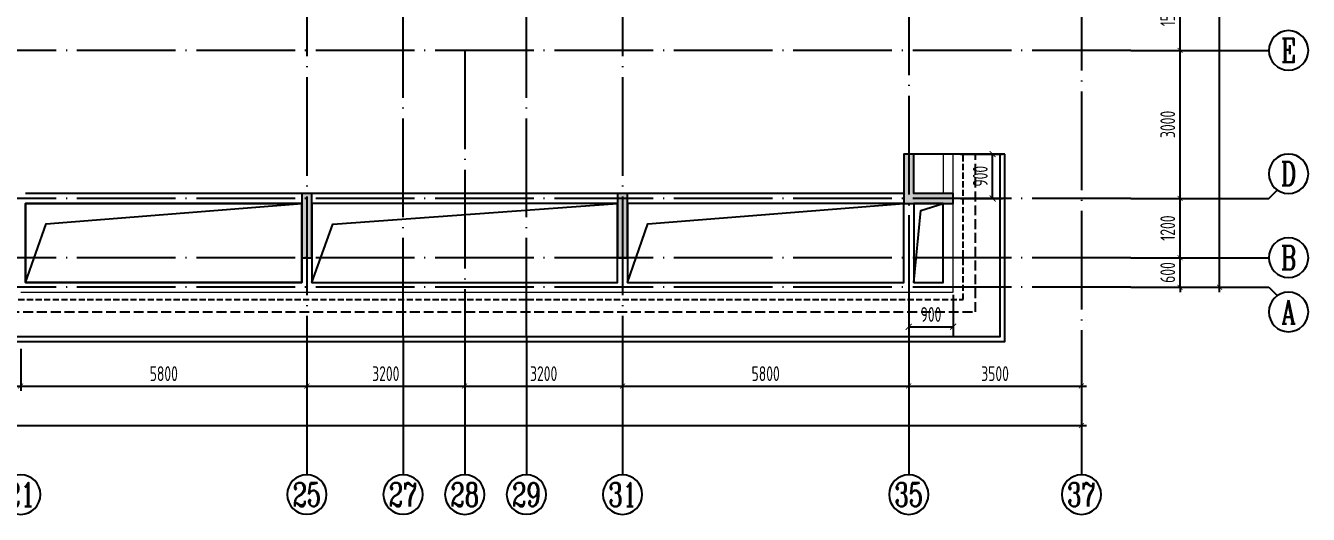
# Model space of a CAD drawing. Extents: x -668857 to 143095, y -247466 to 228182.
# Drawn here: x -184922 to -158922, y -218657 to -208756 of the extents above; entities that cross this region are included whole.
import ezdxf
from ezdxf.enums import TextEntityAlignment as Align

# ---------------------------------------------------------------- set-up
doc = ezdxf.new("R2010")
doc.units = 0
doc.header["$LTSCALE"] = 1000
for name, pattern in [('#P_--_20B1_001_t3$0$DASH', [0.35, 0.25, -0.1]), ('__DASH', [0.35, 0.25, -0.1]), ('DASH', [0.35, 0.25, -0.1]), ('DOTE', [2.42, 2, -0.2, 0.02, -0.2])]:
    doc.linetypes.add(name, pattern=pattern)
doc.layers.get('0').update_dxf_attribs({"linetype": 'CONTINUOUS'})
doc.layers.get('DEFPOINTS').update_dxf_attribs({"linetype": 'CONTINUOUS'})
for name, color, linetype in [('A-AXIS', 1, 'CONTINUOUS'), ('A-DOTE', 10, 'DOTE'), ('AXIS_NUM', 7, 'CONTINUOUS'), ('ROOF', 183, 'CONTINUOUS'), ('S-D洞口', 4, 'CONTINUOUS'), ('S-L主梁线', 4, 'DASH'), ('S-Q墙填充', 252, 'CONTINUOUS'), ('S-Q墙实线', 6, 'CONTINUOUS'), ('S-Q墙标注', 3, 'CONTINUOUS'), ('S-Y一般标注', 3, 'CONTINUOUS'), ('看线', 251, 'CONTINUOUS')]:
    doc.layers.add(name, color=color, linetype=linetype)
doc.styles.add('TSSD_Axis', font='complex.shx', dxfattribs={"width": 0.7, "bigfont": 'hztxt.shx'})
doc.styles.add('TSSD_DIMENSION', font='Tssdeng.shx', dxfattribs={"width": 0.7, "bigfont": 'tssdchn.shx'})
doc.styles.add('TSSD_REIN', font='tssdeng.shx', dxfattribs={"width": 0.7, "height": 300, "bigfont": 'tssdchn.shx'})
doc.styles.add('结构文字', font='zstxt.shx', dxfattribs={"width": 0.7, "bigfont": 'zshz.shx'})
doc.dimstyles.new('STRUCK', dxfattribs={"dimtxt": 400, "dimasz": 121, "dimexe": 200, "dimexo": 150, "dimgap": 115, "dimtad": 1, "dimdec": 0, "dimdsep": 46, "dimtxsty": '结构文字', "dimblk": 'ARCHTICK', "dimcen": 400, "dimclrd": 3, "dimclre": 3, "dimclrt": 7, "dimadec": 0, "dimazin": 0, "dimtfac": 1, "dimtdec": 0, "dimtix": 1, "dimtmove": 2, "dimatfit": 3, "dimldrblk": '_DIMX', "dimfxl": 0, "dimtolj": 1, "dimtzin": 0, "dimarcsym": 0})
doc.dimstyles.new('TSSD_100_100', dxfattribs={"dimtxt": 300, "dimasz": 100, "dimexe": 100, "dimexo": 250, "dimgap": 100, "dimtad": 1, "dimdec": 0, "dimzin": 0, "dimdsep": 46, "dimtxsty": 'TSSD_DIMENSION', "dimblk": 'ARCHTICK', "dimcen": 0, "dimdle": 100, "dimclrt": 7, "dimadec": 0, "dimazin": 0, "dimtfac": 1, "dimtdec": 0, "dimtix": 1, "dimtmove": 2, "dimatfit": 3, "dimldrblk": 'ARCHTICK', "dimfxl": 0, "dimtolj": 1, "dimtzin": 0, "dimarcsym": 0})

# ---------------------------------------------------------------- blocks, each defined once
blk = doc.blocks.new('ts_axno')
at = {"color": 0, "linetype": 'ByBlock', "lineweight": -2}
blk.add_circle((0, 0), 0.5, dxfattribs=at)
at = {"color": 0, "linetype": 'ByBlock', "lineweight": -2, "style": 'TSSD_Axis', "width": 0.7}
blk.add_attdef('A', text='', height=0.6, dxfattribs=at).set_placement((0, 0), align=Align.MIDDLE_CENTER)
blk = doc.blocks.new('_ArchTick')
at = {"color": 0, "linetype": 'ByBlock', "const_width": 0.15}
blk.add_lwpolyline([(-0.5, -0.5), (0.5, 0.5)], dxfattribs=at)
blk = doc.blocks.new('*D138')
at = {"layer": 'DEFPOINTS', "color": 0}
for p in [(33100, 3600), (38900, 3600), (38900, 2600)]:
    blk.add_point(p, dxfattribs=at)
at = {"layer": 'S-Y一般标注', "color": 0, "lineweight": -2}
for p, q in [((33100, 3350), (33100, 2500)), ((38900, 3350), (38900, 2500)), ((33000, 2600), (39000, 2600))]:
    blk.add_line(p, q, dxfattribs=at)
at = {"layer": 'S-Y一般标注', "color": 0, "lineweight": -2, "xscale": 100, "yscale": 100, "zscale": 100, "rotation": 180}
blk.add_blockref('_ArchTick', (33100, 2600), dxfattribs=at)
at = {"layer": 'S-Y一般标注', "color": 0, "lineweight": -2, "xscale": 100, "yscale": 100, "zscale": 100}
blk.add_blockref('_ArchTick', (38900, 2600), dxfattribs=at)
at = {"layer": 'S-Y一般标注', "color": 7, "insert": (36000, 2850), "char_height": 300, "attachment_point": 5, "style": 'TSSD_DIMENSION'}
blk.add_mtext('\\A1;5800', dxfattribs=at)
blk = doc.blocks.new('*D139')
at = {"layer": 'DEFPOINTS', "color": 0}
for p in [(42100, 3600), (45300, 3600), (45300, 2600)]:
    blk.add_point(p, dxfattribs=at)
at = {"layer": 'S-Y一般标注', "color": 0, "lineweight": -2}
for p, q in [((42100, 3350), (42100, 2500)), ((45300, 3350), (45300, 2500)), ((42000, 2600), (45400, 2600))]:
    blk.add_line(p, q, dxfattribs=at)
at = {"layer": 'S-Y一般标注', "color": 0, "lineweight": -2, "xscale": 100, "yscale": 100, "zscale": 100, "rotation": 180}
blk.add_blockref('_ArchTick', (42100, 2600), dxfattribs=at)
at = {"layer": 'S-Y一般标注', "color": 0, "lineweight": -2, "xscale": 100, "yscale": 100, "zscale": 100}
blk.add_blockref('_ArchTick', (45300, 2600), dxfattribs=at)
at = {"layer": 'S-Y一般标注', "color": 7, "insert": (43700, 2850), "char_height": 300, "attachment_point": 5, "style": 'TSSD_DIMENSION'}
blk.add_mtext('\\A1;3200', dxfattribs=at)
blk = doc.blocks.new('*D140')
at = {"layer": 'DEFPOINTS', "color": 0}
for p in [(45300, 3600), (51100, 3600), (51100, 2600)]:
    blk.add_point(p, dxfattribs=at)
at = {"layer": 'S-Y一般标注', "color": 0, "lineweight": -2}
for p, q in [((45300, 3350), (45300, 2500)), ((51100, 3350), (51100, 2500)), ((45200, 2600), (51200, 2600))]:
    blk.add_line(p, q, dxfattribs=at)
at = {"layer": 'S-Y一般标注', "color": 0, "lineweight": -2, "xscale": 100, "yscale": 100, "zscale": 100, "rotation": 180}
blk.add_blockref('_ArchTick', (45300, 2600), dxfattribs=at)
at = {"layer": 'S-Y一般标注', "color": 0, "lineweight": -2, "xscale": 100, "yscale": 100, "zscale": 100}
blk.add_blockref('_ArchTick', (51100, 2600), dxfattribs=at)
at = {"layer": 'S-Y一般标注', "color": 7, "insert": (48200, 2850), "char_height": 300, "attachment_point": 5, "style": 'TSSD_DIMENSION'}
blk.add_mtext('\\A1;5800', dxfattribs=at)
blk = doc.blocks.new('*D141')
at = {"layer": 'DEFPOINTS', "color": 0}
for p in [(51100, 3600), (54600, 3600), (54600, 2600)]:
    blk.add_point(p, dxfattribs=at)
at = {"layer": 'S-Y一般标注', "color": 0, "lineweight": -2}
for p, q in [((51100, 3350), (51100, 2500)), ((54600, 3350), (54600, 2500)), ((51000, 2600), (54700, 2600))]:
    blk.add_line(p, q, dxfattribs=at)
at = {"layer": 'S-Y一般标注', "color": 0, "lineweight": -2, "xscale": 100, "yscale": 100, "zscale": 100, "rotation": 180}
blk.add_blockref('_ArchTick', (51100, 2600), dxfattribs=at)
at = {"layer": 'S-Y一般标注', "color": 0, "lineweight": -2, "xscale": 100, "yscale": 100, "zscale": 100}
blk.add_blockref('_ArchTick', (54600, 2600), dxfattribs=at)
at = {"layer": 'S-Y一般标注', "color": 7, "insert": (52850, 2850), "char_height": 300, "attachment_point": 5, "style": 'TSSD_DIMENSION'}
blk.add_mtext('\\A1;3500', dxfattribs=at)
blk = doc.blocks.new('*D142')
at = {"layer": 'DEFPOINTS', "color": 0}
for p in [(4600, 3600), (54600, 3600), (54600, 1800)]:
    blk.add_point(p, dxfattribs=at)
at = {"layer": 'S-Y一般标注', "color": 0, "lineweight": -2}
for p, q in [((4600, 3350), (4600, 1700)), ((54600, 3350), (54600, 1700)), ((4500, 1800), (54700, 1800))]:
    blk.add_line(p, q, dxfattribs=at)
at = {"layer": 'S-Y一般标注', "color": 0, "lineweight": -2, "xscale": 100, "yscale": 100, "zscale": 100, "rotation": 180}
blk.add_blockref('_ArchTick', (4600, 1800), dxfattribs=at)
at = {"layer": 'S-Y一般标注', "color": 0, "lineweight": -2, "xscale": 100, "yscale": 100, "zscale": 100}
blk.add_blockref('_ArchTick', (54600, 1800), dxfattribs=at)
at = {"layer": 'S-Y一般标注', "color": 7, "insert": (29600, 2050), "char_height": 300, "attachment_point": 5, "style": 'TSSD_DIMENSION'}
blk.add_mtext('\\A1;50000', dxfattribs=at)
blk = doc.blocks.new('*D146')
at = {"layer": 'DEFPOINTS', "color": 0}
for p in [(38900, 3600), (42100, 3600), (42100, 2600)]:
    blk.add_point(p, dxfattribs=at)
at = {"layer": 'S-Y一般标注', "color": 0, "lineweight": -2}
for p, q in [((38900, 3350), (38900, 2500)), ((42100, 3350), (42100, 2500)), ((38800, 2600), (42200, 2600))]:
    blk.add_line(p, q, dxfattribs=at)
at = {"layer": 'S-Y一般标注', "color": 0, "lineweight": -2, "xscale": 100, "yscale": 100, "zscale": 100, "rotation": 180}
blk.add_blockref('_ArchTick', (38900, 2600), dxfattribs=at)
at = {"layer": 'S-Y一般标注', "color": 0, "lineweight": -2, "xscale": 100, "yscale": 100, "zscale": 100}
blk.add_blockref('_ArchTick', (42100, 2600), dxfattribs=at)
at = {"layer": 'S-Y一般标注', "color": 7, "insert": (40500, 2850), "char_height": 300, "attachment_point": 5, "style": 'TSSD_DIMENSION'}
blk.add_mtext('\\A1;3200', dxfattribs=at)
blk = doc.blocks.new('*D147')
at = {"layer": 'DEFPOINTS', "color": 0}
for p in [(55600, 5200), (56600, 5200), (55600, 4600)]:
    blk.add_point(p, dxfattribs=at)
at = {"layer": 'S-Y一般标注', "color": 0, "lineweight": -2}
for p, q in [((55850, 5200), (56700, 5200)), ((56600, 5200), (56600, 5300)), ((56600, 4600), (56600, 5200)), ((55850, 4600), (56700, 4600)), ((56600, 4600), (56600, 4500))]:
    blk.add_line(p, q, dxfattribs=at)
at = {"layer": 'S-Y一般标注', "color": 0, "lineweight": -2, "xscale": 100, "yscale": 100, "zscale": 100}
for p, rotation in [((56600, 5200), 270), ((56600, 4600), 90)]:
    blk.add_blockref('_ArchTick', p, dxfattribs=dict(at, rotation=rotation))
at = {"layer": 'S-Y一般标注', "color": 7, "insert": (56350, 4900), "char_height": 300, "attachment_point": 5, "rotation": 90, "style": 'TSSD_DIMENSION'}
blk.add_mtext('\\A1;600', dxfattribs=at)
blk = doc.blocks.new('*D148')
at = {"layer": 'DEFPOINTS', "color": 0}
for p in [(55600, 10900), (56600, 10900), (55600, 9400)]:
    blk.add_point(p, dxfattribs=at)
at = {"layer": 'S-Y一般标注', "color": 0, "lineweight": -2}
for p, q in [((56600, 9300), (56600, 11000)), ((55850, 10900), (56700, 10900)), ((55850, 9400), (56700, 9400))]:
    blk.add_line(p, q, dxfattribs=at)
at = {"layer": 'S-Y一般标注', "color": 0, "lineweight": -2, "xscale": 100, "yscale": 100, "zscale": 100}
for p, rotation in [((56600, 10900), 90), ((56600, 9400), 270)]:
    blk.add_blockref('_ArchTick', p, dxfattribs=dict(at, rotation=rotation))
at = {"layer": 'S-Y一般标注', "color": 7, "insert": (56350, 10150), "char_height": 300, "attachment_point": 5, "rotation": 90, "style": 'TSSD_DIMENSION'}
blk.add_mtext('\\A1;1500', dxfattribs=at)
blk = doc.blocks.new('*D153')
at = {"layer": 'DEFPOINTS', "color": 0}
for p in [(55600, 17150), (57400, 17150), (55600, 4600)]:
    blk.add_point(p, dxfattribs=at)
at = {"layer": 'S-Y一般标注', "color": 0, "lineweight": -2}
for p, q in [((57400, 4500), (57400, 17250)), ((55850, 17150), (57500, 17150)), ((55850, 4600), (57500, 4600))]:
    blk.add_line(p, q, dxfattribs=at)
at = {"layer": 'S-Y一般标注', "color": 0, "lineweight": -2, "xscale": 100, "yscale": 100, "zscale": 100}
for p, rotation in [((57400, 17150), 90), ((57400, 4600), 270)]:
    blk.add_blockref('_ArchTick', p, dxfattribs=dict(at, rotation=rotation))
at = {"layer": 'S-Y一般标注', "color": 7, "insert": (57150, 10875), "char_height": 300, "attachment_point": 5, "rotation": 90, "style": 'TSSD_DIMENSION'}
blk.add_mtext('\\A1;12550', dxfattribs=at)
blk = doc.blocks.new('*D155')
at = {"layer": 'DEFPOINTS', "color": 0}
for p in [(55600, 6400), (56600, 6400), (55600, 5200)]:
    blk.add_point(p, dxfattribs=at)
at = {"layer": 'S-Y一般标注', "color": 0, "lineweight": -2}
for p, q in [((56600, 5100), (56600, 6500)), ((55850, 6400), (56700, 6400)), ((55850, 5200), (56700, 5200))]:
    blk.add_line(p, q, dxfattribs=at)
at = {"layer": 'S-Y一般标注', "color": 0, "lineweight": -2, "xscale": 100, "yscale": 100, "zscale": 100}
for p, rotation in [((56600, 6400), 90), ((56600, 5200), 270)]:
    blk.add_blockref('_ArchTick', p, dxfattribs=dict(at, rotation=rotation))
at = {"layer": 'S-Y一般标注', "color": 7, "insert": (56350, 5800), "char_height": 300, "attachment_point": 5, "rotation": 90, "style": 'TSSD_DIMENSION'}
blk.add_mtext('\\A1;1200', dxfattribs=at)
blk = doc.blocks.new('*D156')
at = {"layer": 'DEFPOINTS', "color": 0}
for p in [(55600, 9400), (56600, 9400), (55600, 6400)]:
    blk.add_point(p, dxfattribs=at)
at = {"layer": 'S-Y一般标注', "color": 0, "lineweight": -2}
for p, q in [((55850, 9400), (56700, 9400)), ((56600, 6300), (56600, 9500)), ((55850, 6400), (56700, 6400))]:
    blk.add_line(p, q, dxfattribs=at)
at = {"layer": 'S-Y一般标注', "color": 0, "lineweight": -2, "xscale": 100, "yscale": 100, "zscale": 100}
for p, rotation in [((56600, 9400), 90), ((56600, 6400), 270)]:
    blk.add_blockref('_ArchTick', p, dxfattribs=dict(at, rotation=rotation))
at = {"layer": 'S-Y一般标注', "color": 7, "insert": (56350, 7900), "char_height": 300, "attachment_point": 5, "rotation": 90, "style": 'TSSD_DIMENSION'}
blk.add_mtext('\\A1;3000', dxfattribs=at)
blk = doc.blocks.new('20210729.19002051')
at = {"layer": 'ROOF', "ltscale": 0.8}
for points in [[(0, 3800), (0, 0), (21900, 0), (21900, 1200), (25000, 1200), (25000, 0), (46900, 0), (46900, 3800)], [(100, 3800), (100, 100), (21800, 100), (21800, 1300), (25100, 1300), (25100, 100), (46800, 100), (46800, 3800)], [(46900, 3800), (44850, 3800), (44850, 3000), (27050, 3000)]]:
    blk.add_lwpolyline(points, dxfattribs=at)
at = {"layer": 'ROOF', "linetype": '__DASH', "ltscale": 0.8}
blk.add_lwpolyline([(600, 3800), (600, 600), (21300, 600), (21300, 1800), (25600, 1800), (25600, 600), (46300, 600), (46300, 3800)], dxfattribs=at)
at = {"layer": 'ROOF', "ltscale": 0.8}
for points in [[(27050, 2800), (32650, 2800), (32650, 1200), (27050, 1200)], [(39050, 2800), (32850, 2800), (32850, 1200), (39050, 1200)], [(44850, 2800), (39250, 2800), (39250, 1200), (44850, 1200)]]:
    blk.add_lwpolyline(points, close=True, dxfattribs=at)
at = {"layer": '看线', "color": 202, "linetype": '#P_--_20B1_001_t3$0$DASH', "ltscale": 0.5}
blk.add_lwpolyline([(850, 3800), (850, 850), (21050, 850), (21050, 2050), (25850, 2050), (25850, 850), (46050, 850), (46050, 3800)], dxfattribs=at)
blk = doc.blocks.new('20210729.19003983')
at = {"layer": 'ROOF'}
blk.add_blockref('20210729.19002051', (2250, 0), dxfattribs=at)
blk = doc.blocks.new('*D909')
at = {"layer": 'DEFPOINTS', "color": 0}
for p in [(-167022, -214057), (-166122, -214057), (-166122, -214857)]:
    blk.add_point(p, dxfattribs=at)
at = {"layer": 'S-Q墙标注', "color": 3, "lineweight": -2}
for p, q in [((-167022, -214207), (-167022, -215057)), ((-166122, -214207), (-166122, -215057)), ((-167022, -214857), (-166122, -214857))]:
    blk.add_line(p, q, dxfattribs=at)
at = {"layer": 'S-Q墙标注', "color": 3, "lineweight": -2, "xscale": 121, "yscale": 121, "zscale": 121, "rotation": 180}
blk.add_blockref('_ArchTick', (-167022, -214857), dxfattribs=at)
at = {"layer": 'S-Q墙标注', "color": 3, "lineweight": -2, "xscale": 121, "yscale": 121, "zscale": 121}
blk.add_blockref('_ArchTick', (-166122, -214857), dxfattribs=at)
at = {"layer": 'S-Q墙标注', "color": 7, "insert": (-166572, -214607), "char_height": 300, "attachment_point": 5, "style": 'TSSD_REIN'}
blk.add_mtext('\\A1;900', dxfattribs=at)
blk = doc.blocks.new('_DIMX')
blk.add_line((-150, 0), (150, 0))
at = {"const_width": 50}
blk.add_lwpolyline([(-70, -70), (70, 70)], dxfattribs=at)
blk = doc.blocks.new('*D910')
at = {"layer": 'DEFPOINTS', "color": 0}
for p in [(-166122, -211357), (-165322, -211357), (-166122, -212257)]:
    blk.add_point(p, dxfattribs=at)
at = {"layer": 'S-Q墙标注', "color": 3, "lineweight": -2}
for p, q in [((-165972, -211357), (-165122, -211357)), ((-165322, -212257), (-165322, -211357)), ((-165972, -212257), (-165122, -212257))]:
    blk.add_line(p, q, dxfattribs=at)
at = {"layer": 'S-Q墙标注', "color": 3, "lineweight": -2, "xscale": 121, "yscale": 121, "zscale": 121}
for p, rotation in [((-165322, -211357), 90), ((-165322, -212257), 270)]:
    blk.add_blockref('_ArchTick', p, dxfattribs=dict(at, rotation=rotation))
at = {"layer": 'S-Q墙标注', "color": 7, "insert": (-165572, -211807), "char_height": 300, "attachment_point": 5, "rotation": 90, "style": 'TSSD_REIN'}
blk.add_mtext('\\A1;900', dxfattribs=at)
blk = doc.blocks.new('20210726.16395156')
at = {"layer": 'A-AXIS'}
for p, q in [((55600, 9400), (58400, 9400)), ((58400, 6400), (58571.6, 6571.7)), ((55600, 6400), (58400, 6400)), ((55600, 5200), (58400, 5200)), ((55600, 4600), (58400, 4600)), ((58400, 4600), (58571.6, 4428.4)), ((38900, 3600.1), (38900, 800.1)), ((40850, 3600.2), (40850, 800.2)), ((42100, 3600), (42100, 800)), ((43350, 3600.3), (43350, 800.3)), ((45300, 3600), (45300, 800)), ((51100, 3600), (51100, 800)), ((54600, 3600), (54600, 800))]:
    blk.add_line(p, q, dxfattribs=at)
at = {"layer": 'A-DOTE'}
for p, q in [((54600, 18249.9), (54600, 3600)), ((38900.2, 13700), (38900, 3600)), ((45299.8, 13700), (45300, 3600)), ((40850, 3600.2), (40850, 11500)), ((43350, 3600.2), (43350, 11500)), ((51100, 10900), (51100, 3600)), ((55600, 9400), (3600, 9400)), ((42100, 9400), (42100, 3600)), ((55600, 6400), (3600, 6400)), ((55600, 5200), (3600, 5200)), ((55600, 4600), (3600, 4600))]:
    blk.add_line(p, q, dxfattribs=at)
at = {"layer": 'A-AXIS'}
ref = blk.add_blockref('ts_axno', (58800, 9400), dxfattribs=dict(at, xscale=-800, yscale=800, zscale=800))
ref.add_attrib('B', 'E', dxfattribs={"layer": 'AXIS_NUM', "height": 480, "style": 'TSSD_Axis', "width": 0.7}).set_placement((58800, 9400), align=Align.MIDDLE_CENTER)
ref = blk.add_blockref('ts_axno', (58800, 6900), dxfattribs=dict(at, xscale=-800, yscale=800, zscale=800, rotation=180))
ref.add_attrib('C', 'D', dxfattribs={"layer": 'AXIS_NUM', "height": 480, "style": 'TSSD_Axis', "width": 0.7}).set_placement((58800, 6900), align=Align.MIDDLE_CENTER)
ref = blk.add_blockref('ts_axno', (58800, 5200), dxfattribs=dict(at, xscale=-800, yscale=800, zscale=800))
ref.add_attrib('A', 'B', dxfattribs={"layer": 'AXIS_NUM', "height": 480, "style": 'TSSD_Axis', "width": 0.7}).set_placement((58800, 5200), align=Align.MIDDLE_CENTER)
ref = blk.add_blockref('ts_axno', (58800, 4100), dxfattribs=dict(at, xscale=-800, yscale=800, zscale=800))
ref.add_attrib('F', 'A', dxfattribs={"layer": 'AXIS_NUM', "height": 480, "style": 'TSSD_Axis', "width": 0.7}).set_placement((58800, 4100), align=Align.MIDDLE_CENTER)
ref = blk.add_blockref('ts_axno', (33100, 400), dxfattribs=dict(at, xscale=-800, yscale=800, zscale=800, rotation=180))
ref.add_attrib('13', '21', dxfattribs={"layer": 'AXIS_NUM', "height": 480, "style": 'TSSD_Axis', "width": 0.7}).set_placement((33100, 400), align=Align.MIDDLE_CENTER)
ref = blk.add_blockref('ts_axno', (38900, 400.1), dxfattribs=dict(at, xscale=-800, yscale=800, zscale=800, rotation=180))
ref.add_attrib('17', '25', dxfattribs={"layer": 'AXIS_NUM', "height": 480, "style": 'TSSD_Axis', "width": 0.7}).set_placement((38900, 400.1), align=Align.MIDDLE_CENTER)
ref = blk.add_blockref('ts_axno', (40850, 400.2), dxfattribs=dict(at, xscale=-800, yscale=800, zscale=800, rotation=180))
ref.add_attrib('5', '27', dxfattribs={"layer": 'AXIS_NUM', "height": 480, "style": 'TSSD_Axis', "width": 0.7}).set_placement((40850, 400.2), align=Align.MIDDLE_CENTER)
ref = blk.add_blockref('ts_axno', (42100, 400), dxfattribs=dict(at, xscale=-800, yscale=800, zscale=800, rotation=180))
ref.add_attrib('19', '28', dxfattribs={"layer": 'AXIS_NUM', "height": 480, "style": 'TSSD_Axis', "width": 0.7}).set_placement((42100, 400), align=Align.MIDDLE_CENTER)
ref = blk.add_blockref('ts_axno', (43350, 400.3), dxfattribs=dict(at, xscale=-800, yscale=800, zscale=800, rotation=180))
ref.add_attrib('5', '29', dxfattribs={"layer": 'AXIS_NUM', "height": 480, "style": 'TSSD_Axis', "width": 0.7}).set_placement((43350, 400.3), align=Align.MIDDLE_CENTER)
ref = blk.add_blockref('ts_axno', (45300, 400), dxfattribs=dict(at, xscale=-800, yscale=800, zscale=800, rotation=180))
ref.add_attrib('19', '31', dxfattribs={"layer": 'AXIS_NUM', "height": 480, "style": 'TSSD_Axis', "width": 0.7}).set_placement((45300, 400), align=Align.MIDDLE_CENTER)
ref = blk.add_blockref('ts_axno', (51100, 400), dxfattribs=dict(at, xscale=-800, yscale=800, zscale=800, rotation=180))
ref.add_attrib('22', '35', dxfattribs={"layer": 'AXIS_NUM', "height": 480, "style": 'TSSD_Axis', "width": 0.7}).set_placement((51100, 400), align=Align.MIDDLE_CENTER)
ref = blk.add_blockref('ts_axno', (54600, 400), dxfattribs=dict(at, xscale=-800, yscale=800, zscale=800, rotation=180))
ref.add_attrib('23', '37', dxfattribs={"layer": 'AXIS_NUM', "height": 480, "style": 'TSSD_Axis', "width": 0.7}).set_placement((54600, 400), align=Align.MIDDLE_CENTER)
at = {"layer": 'S-Y一般标注'}
for base, p1, p2, picture, middle in [((57400, 17150), (55600, 4600), (55600, 17150), '*D153', (57150, 10875)), ((56600, 10900), (55600, 9400), (55600, 10900), '*D148', (56350, 10150)), ((56600, 9400), (55600, 6400), (55600, 9400), '*D156', (56350, 7900)), ((56600, 6400), (55600, 5200), (55600, 6400), '*D155', (56350, 5800)), ((56600, 5200), (55600, 4600), (55600, 5200), '*D147', (56350, 4900))]:
    dim = blk.add_linear_dim(base=base, p1=p1, p2=p2, angle=90, dimstyle='TSSD_100_100', dxfattribs=at)
    dim.commit()
    dim.dimension.update_dxf_attribs({"geometry": picture, "text_midpoint": middle})
for base, p1, p2, picture, middle in [((54600, 1800), (4600, 3600), (54600, 3600), '*D142', (29600, 2050)), ((38900, 2600.1), (33100, 3600), (38900, 3600.1), '*D138', (36000, 2850.1)), ((42100, 2600.1), (38900, 3600.1), (42100, 3600.1), '*D146', (40500, 2850.1)), ((45300, 2600.1), (42100, 3600.1), (45300, 3600.1), '*D139', (43700, 2850.1)), ((51100, 2600), (45300, 3600), (51100, 3600), '*D140', (48200, 2850)), ((54600, 2600), (51100, 3600), (54600, 3600), '*D141', (52850, 2850))]:
    dim = blk.add_linear_dim(base=base, p1=p1, p2=p2, dimstyle='TSSD_100_100', dxfattribs=at)
    dim.commit()
    dim.dimension.update_dxf_attribs({"geometry": picture, "text_midpoint": middle})

msp = doc.modelspace()

# ---------------------------------------------------------------- hatches: boundary and pattern name
at = {"layer": 'S-Q墙填充'}
h = msp.add_hatch(color=252, dxfattribs=at)
h.dxf.hatch_style = 1
h.paths.add_polyline_path([(-167122.45, -212356.62), (-166122.45, -212356.62), (-166122.45, -212156.62), (-166922.45, -212156.62), (-166922.45, -211356.62), (-167122.45, -211356.62)])
h = msp.add_hatch(color=252, dxfattribs=at)
h.dxf.hatch_style = 1
h.paths.add_polyline_path([(-179122.43, -213456.63), (-179122.43, -212156.62), (-179322.43, -212156.62), (-179322.43, -213456.63)])
h = msp.add_hatch(color=252, dxfattribs=at)
h.dxf.hatch_style = 1
h.paths.add_polyline_path([(-172722.45, -213456.63), (-172722.45, -212156.62), (-172922.45, -212156.62), (-172922.45, -213456.63)])

# ---------------------------------------------------------------- linework, layer by layer
at = {"layer": 'S-D洞口', "color": 5}
for points in [[(-184922.43, -213956.46), (-179322.43, -213956.46), (-179322.43, -212356.62), (-184922.43, -212356.62), (-184922.43, -213956.46), (-184507.65, -212771.41), (-179322.43, -212356.62)], [(-179122.43, -213956.46), (-172922.45, -213956.46), (-172922.45, -212356.62), (-179122.43, -212356.62), (-179122.43, -213956.46), (-178698.53, -212780.52), (-172922.45, -212356.62)], [(-172722.45, -213956.46), (-167122.45, -213956.46), (-167122.45, -212356.62), (-172722.45, -212356.62), (-172722.45, -213956.46), (-172307.67, -212771.41), (-167122.45, -212356.62)], [(-166922.45, -213956.46), (-166322.45, -213956.46), (-166322.45, -212356.62), (-166922.45, -212356.62), (-166922.45, -213956.46), (-166777, -212502.07), (-166322.45, -212356.62)]]:
    msp.add_lwpolyline(points, dxfattribs=at)
at = {"layer": 'S-L主梁线', "linetype": 'ByBlock', "lineweight": 18}
for p, q in [((-166322.44, -211356.62), (-166322.45, -212156.62)), ((-166122.44, -211356.63), (-166322.44, -211356.62)), ((-166122.45, -212156.62), (-166122.44, -211356.63)), ((-179322.43, -212156.62), (-184922.43, -212156.62)), ((-172922.45, -212156.62), (-179122.43, -212156.62)), ((-167122.45, -212156.62), (-172722.45, -212156.62)), ((-184922.43, -213956.46), (-184922.43, -212356.62)), ((-184922.43, -212356.62), (-179322.43, -212356.62)), ((-179122.43, -212356.62), (-172922.45, -212356.62)), ((-172722.45, -212356.62), (-167122.45, -212356.62)), ((-167122.45, -212356.62), (-167122.45, -213956.46)), ((-166922.45, -213956.46), (-166922.45, -212356.62)), ((-166322.45, -212356.62), (-166322.47, -213956.46)), ((-166122.48, -214156.46), (-166122.45, -212356.62)), ((-179322.43, -213456.63), (-179322.43, -213956.46)), ((-179122.43, -213956.46), (-179122.43, -213456.63)), ((-172922.45, -213456.63), (-172922.45, -213956.46)), ((-172722.45, -213956.46), (-172722.45, -213456.63)), ((-179322.43, -213956.46), (-184922.43, -213956.46)), ((-172922.45, -213956.46), (-179122.43, -213956.46)), ((-167122.45, -213956.46), (-172722.45, -213956.46)), ((-166322.47, -213956.46), (-166922.45, -213956.46)), ((-185022.43, -214156.46), (-179222.43, -214156.46)), ((-179222.43, -214156.46), (-172822.45, -214156.46)), ((-172822.45, -214156.46), (-167022.45, -214156.46)), ((-167022.45, -214156.46), (-166122.48, -214156.46))]:
    msp.add_line(p, q, dxfattribs=at)
at = {"layer": 'S-Q墙实线'}
for points in [[(-167122.45, -212356.62), (-166122.45, -212356.62), (-166122.45, -212156.62), (-166922.45, -212156.62), (-166922.45, -211356.62), (-167122.45, -211356.62)], [(-179122.43, -213456.63), (-179122.43, -212156.62), (-179322.43, -212156.62), (-179322.43, -213456.63)], [(-172722.45, -213456.63), (-172722.45, -212156.62), (-172922.45, -212156.62), (-172922.45, -213456.63)]]:
    msp.add_lwpolyline(points, close=True, dxfattribs=at)

# ---------------------------------------------------------------- block references
at = {"layer": 'A-DOTE'}
msp.add_blockref('20210726.16395156', (-218122.44, -218656.67), dxfattribs=at)
at = {"layer": 'ROOF'}
msp.add_blockref('20210729.19003983', (-214222.45, -215156.62), dxfattribs=at)

# ---------------------------------------------------------------- dimensions: what is measured, and where the dimension line sits
at = {"layer": 'S-Q墙标注'}
dim = msp.add_linear_dim(base=(-165322.44, -211356.63), p1=(-166122.44, -212256.62), p2=(-166122.44, -211356.63), angle=90, dimstyle='STRUCK', override={"dimtxt": 300, "dimgap": 100, "dimtxsty": 'TSSD_REIN'}, dxfattribs=at)
dim.commit()
dim.dimension.update_dxf_attribs({"geometry": '*D910', "text_midpoint": (-165572.44, -211806.62)})
dim = msp.add_linear_dim(base=(-166122.45, -214856.62), p1=(-167022.44, -214056.62), p2=(-166122.45, -214056.62), dimstyle='STRUCK', override={"dimtxt": 300, "dimgap": 100, "dimtxsty": 'TSSD_REIN'}, dxfattribs=at)
dim.commit()
dim.dimension.update_dxf_attribs({"geometry": '*D909', "text_midpoint": (-166572.44, -214606.62)})

doc.saveas('drawing.dxf')
